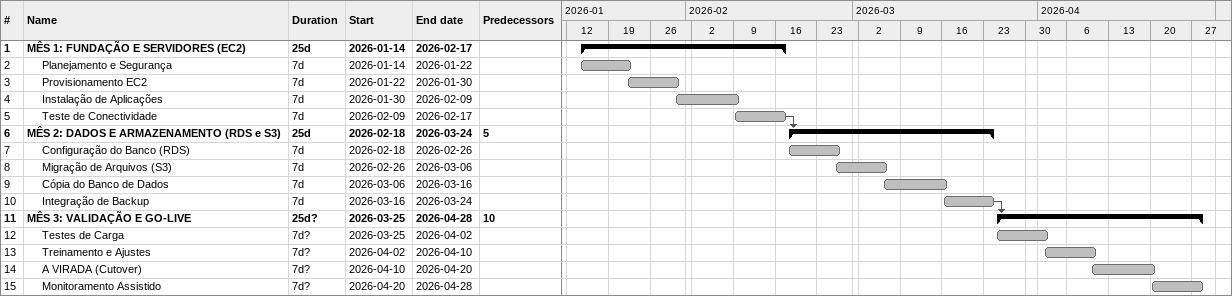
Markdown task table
| ID | Level | Task | Duration | Start | Finish | Predecessors |
|---|---|---|---|---|---|---|
| 1 | 1 | **MÊS 1: FUNDAÇÃO E SERVIDORES (EC2)** | 25d | 2026-01-14 | 2026-02-17 |  |
| 2 | 2 | Planejamento e Segurança | 7d | 2026-01-14 | 2026-01-22 |  |
| 3 | 2 | Provisionamento EC2 | 7d | 2026-01-22 | 2026-01-30 |  |
| 4 | 2 | Instalação de Aplicações | 7d | 2026-01-30 | 2026-02-09 |  |
| 5 | 2 | Teste de Conectividade | 7d | 2026-02-09 | 2026-02-17 |  |
| 6 | 1 | **MÊS 2: DADOS E ARMAZENAMENTO (RDS e S3)** | 25d | 2026-02-18 | 2026-03-24 | 5 |
| 7 | 2 | Configuração do Banco (RDS) | 7d | 2026-02-18 | 2026-02-26 |  |
| 8 | 2 | Migração de Arquivos (S3) | 7d | 2026-02-26 | 2026-03-06 |  |
| 9 | 2 | Cópia do Banco de Dados | 7d | 2026-03-06 | 2026-03-16 |  |
| 10 | 2 | Integração de Backup | 7d | 2026-03-16 | 2026-03-24 |  |
| 11 | 1 | **MÊS 3: VALIDAÇÃO E GO-LIVE** | 25d? | 2026-03-25 | 2026-04-28 | 10 |
| 12 | 2 | Testes de Carga | 7d? | 2026-03-25 | 2026-04-02 |  |
| 13 | 2 | Treinamento e Ajustes | 7d? | 2026-04-02 | 2026-04-10 |  |
| 14 | 2 | A VIRADA (Cutover) | 7d? | 2026-04-10 | 2026-04-20 |  |
| 15 | 2 | Monitoramento Assistido | 7d? | 2026-04-20 | 2026-04-28 |  |
